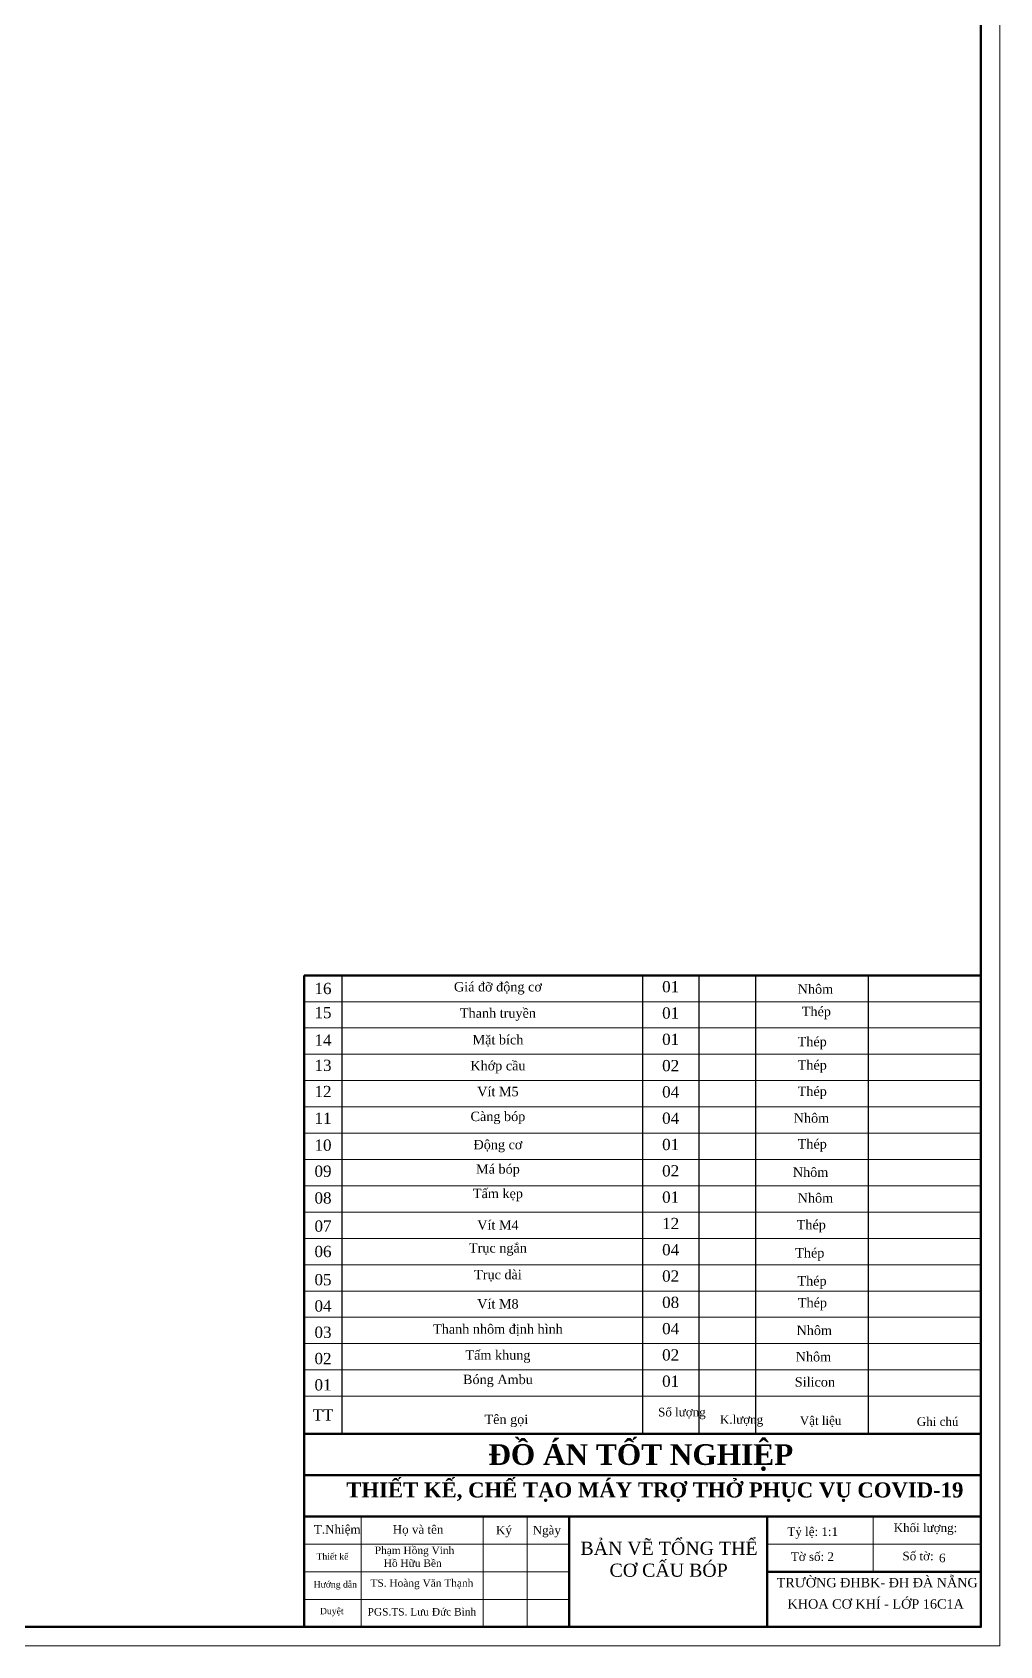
# Model space of a CAD drawing. Header units: inches. Extents: x -122986 to 27550, y -4965 to 6170.
# Drawn here: x 3028.3 to 3285.6, y 399.2 to 828.6 of the extents above; entities that cross this region are included whole.
import ezdxf

# ---------------------------------------------------------------- set-up
doc = ezdxf.new("R2010")
doc.units = ezdxf.units.IN
doc.header["$LTSCALE"] = 2
doc.header["$MEASUREMENT"] = 0
for name, color, linetype, lineweight in [('1 mãnh', 7, 'Continuous', 5), ('1 Đậm', 7, 'Continuous', 50), ('đường nhạt', 5, 'Continuous', 25)]:
    doc.layers.add(name, color=color, linetype=linetype, lineweight=lineweight)
doc.layers.add('d-manh', color=2, linetype='Continuous')
doc.layers.add('mat_cat', color=6, linetype='Continuous')
doc.styles.add('hiepnguyen', font='times.ttf', dxfattribs={"height": 3})
doc.styles.add('SON', font='times.ttf')
doc.styles.add('TCVN', font='times.ttf', dxfattribs={"height": 2.5})
doc.styles.add('vn', font='VTIMEN.TTF', dxfattribs={"height": 4})

msp = doc.modelspace()

# ---------------------------------------------------------------- linework, layer by layer
at = {"lineweight": 20, "ltscale": 2}
for p, q in [((3251.991, 418.899), (3251.991, 433.586)), ((3223.733, 426.242), (3280.626, 426.242))]:
    msp.add_line(p, q, dxfattribs=at)
at = {"layer": '1 mãnh', "lineweight": 13}
for p, q in [((3280.626, 570.618), (3100.626, 570.618)), ((3280.626, 563.618), (3100.626, 563.618)), ((3280.626, 556.618), (3100.626, 556.618)), ((3280.626, 549.618), (3100.626, 549.618)), ((3280.626, 542.618), (3100.626, 542.618)), ((3280.626, 535.618), (3100.626, 535.618)), ((3280.626, 528.618), (3100.626, 528.618)), ((3280.626, 521.618), (3100.626, 521.618)), ((3280.626, 514.618), (3100.626, 514.618)), ((3280.626, 507.618), (3100.626, 507.618)), ((3280.626, 500.618), (3100.626, 500.618)), ((3280.626, 493.618), (3100.626, 493.618)), ((3280.626, 486.618), (3100.626, 486.618)), ((3280.626, 479.618), (3100.626, 479.618)), ((3280.626, 472.618), (3100.626, 472.618)), ((3100.626, 465.618), (3280.626, 465.618))]:
    msp.add_line(p, q, dxfattribs=at)
at = {"layer": '1 mãnh', "lineweight": 13, "ltscale": 2}
for p, q in [((3115.769, 404.211), (3115.769, 433.586)), ((3148.188, 404.211), (3148.188, 433.586)), ((3159.891, 404.211), (3159.891, 433.586)), ((3100.626, 426.242), (3171.137, 426.242)), ((3100.626, 418.899), (3171.137, 418.899)), ((3100.626, 411.555), (3171.137, 411.555))]:
    msp.add_line(p, q, dxfattribs=at)
at = {"layer": '1 mãnh', "ltscale": 15}
for points in [[(2096.626, 399.211), (3285.626, 399.211), (3285.626, 1240.211), (2096.626, 1240.211)], [(3223.733, 404.211), (3280.626, 404.211), (3280.626, 418.899), (3223.733, 418.899)]]:
    msp.add_lwpolyline(points, close=True, dxfattribs=at)
at = {"layer": '1 Đậm', "lineweight": 50, "ltscale": 0.2}
for p, q in [((3100.626, 404.211), (3100.626, 577.618)), ((3280.626, 577.618), (3100.626, 577.618)), ((3100.626, 455.618), (3280.626, 455.618)), ((3100.626, 444.602), (3280.626, 444.602)), ((3100.626, 433.586), (3280.626, 433.586)), ((3171.137, 404.211), (3171.137, 433.586)), ((3223.733, 404.211), (3223.733, 433.586)), ((3223.733, 418.899), (3280.626, 418.899))]:
    msp.add_line(p, q, dxfattribs=at)
at = {"layer": '1 Đậm', "ltscale": 0.2}
msp.add_lwpolyline([(2122.626, 404.211), (3280.626, 404.211), (3280.626, 1234.211), (2122.626, 1234.211)], close=True, dxfattribs=at)
at = {"layer": 'mat_cat'}
for p, q in [((3110.626, 577.618), (3110.626, 455.618)), ((3190.626, 577.618), (3190.626, 455.618)), ((3205.626, 577.618), (3205.626, 455.618)), ((3220.626, 577.618), (3220.626, 455.618)), ((3250.626, 577.618), (3250.626, 455.618))]:
    msp.add_line(p, q, dxfattribs=at)

# ---------------------------------------------------------------- texts
at = {"lineweight": 9, "attachment_point": 5, "style": 'hiepnguyen'}
for s, insert, char_height, width in [('16', (3105.626, 574.116), 3, 54), ('Giá đỡ động cơ', (3152.153, 574.18), 2.5, 49.05098), ('01', (3198.097, 574.585), 3, 54), ('Nhôm', (3236.611, 573.95), 2.5, 49.05098), ('15', (3105.626, 567.704), 3, 54), ('Thanh truyền', (3152.153, 567.18), 2.5, 49.05098), ('01', (3198.097, 567.585), 3, 54), ('Thép', (3236.856, 567.616), 2.5, 49.05098), ('14', (3105.626, 560.393), 3, 54), ('Mặt bích ', (3152.153, 560.18), 2.5, 49.05098), ('01', (3198.097, 560.585), 3, 54), ('Thép', (3235.741, 559.602), 2.5, 49.05098), ('13', (3105.626, 553.646), 3, 54), ('Khớp cầu', (3152.153, 553.18), 2.5, 49.05098), ('02', (3198.097, 553.585), 3, 54), ('Thép', (3235.763, 553.377), 2.5, 49.05098), ('12', (3105.626, 546.71), 3, 54), ('Vít M5', (3152.153, 546.68), 2.5, 49.05098), ('04', (3198.097, 546.585), 3, 54), ('Thép', (3235.763, 546.377), 2.5, 49.05098), ('11', (3105.626, 539.588), 3, 54), ('Càng bóp', (3152.153, 539.68), 2.5, 49.05098), ('04', (3198.097, 539.585), 3, 54), ('Nhôm', (3235.552, 539.621), 2.5, 49.05098), ('10', (3105.626, 532.419), 3, 54), ('Động cơ', (3152.153, 532.18), 2.5, 49.05098), ('01', (3198.097, 532.585), 3, 54), ('Thép', (3235.763, 532.377), 2.5, 49.05098), ('09', (3105.626, 525.484), 3, 54), ('Má bóp', (3152.153, 525.68), 2.5, 49.05098), ('02', (3198.097, 525.585), 3, 54), ('Nhôm', (3235.326, 525.224), 2.5, 49.05098), ('08', (3105.626, 518.361), 3, 54), ('Tấm kẹp', (3152.153, 519.18), 2.5, 49.05098), ('01', (3198.097, 518.585), 3, 54), ('Nhôm', (3236.611, 518.337), 2.5, 49.05098), ('07', (3105.626, 510.863), 3, 54), ('Vít M4', (3152.153, 511.18), 2.5, 49.05098), ('12', (3198.097, 511.585), 3, 54), ('Thép', (3235.505, 510.867), 2.5, 49.05098), ('06', (3105.626, 504.115), 3, 54), ('Trục ngắn', (3152.153, 504.68), 2.5, 49.05098), ('04', (3198.097, 504.585), 3, 54), ('Thép', (3235.109, 503.374), 2.5, 49.05098), ('05', (3105.626, 496.618), 3, 54), ('Trục dài', (3152.153, 497.68), 2.5, 49.05098), ('02', (3198.097, 497.585), 3, 54), ('Thép', (3235.707, 495.921), 2.5, 49.05098), ('04', (3105.626, 489.618), 3, 54), ('Vít M8', (3152.153, 490.18), 2.5, 49.05098), ('08', (3198.097, 490.585), 3, 54), ('Thép', (3235.814, 490.109), 2.5, 49.05098), ('03', (3105.626, 482.618), 3, 54), ('Thanh nhôm định hình', (3152.153, 483.18), 2.5, 49.05098), ('04', (3198.097, 483.585), 3, 54), ('Nhôm', (3236.302, 483.126), 2.5, 49.05098), ('02', (3105.626, 475.618), 3, 54), ('Tấm khung', (3152.153, 476.18), 2.5, 49.05098), ('02', (3198.097, 476.585), 3, 54), ('Nhôm', (3236.074, 476.108), 2.5, 49.05098), ('01', (3105.626, 468.618), 3, 54), ('Bóng Ambu', (3152.153, 469.68), 2.5, 49.05098), ('01', (3198.097, 469.585), 3, 54), ('Silicon', (3236.47, 469.399), 2.5, 49.05098), ('TT', (3105.626, 460.618), 3, 54)]:
    msp.add_mtext(s, dxfattribs=dict(at, insert=insert, char_height=char_height, width=width))
at = {"lineweight": 20, "ltscale": 2, "char_height": 2.29496, "attachment_point": 5, "style": 'vn'}
for s, insert in [('{\\fTimes New Roman|b0|i0|c0|p18;\\H1.0893x;Tên gọi\\H0.91798x;^I^I}', (3154.836, 459.055)), ('{\\fTimes New Roman|b0|i0|c0|p18;Số lượng^I}', (3201.094, 461.01)), ('{\\fTimes New Roman|b0|i0|c0|p18;K.lượng^I^I}', (3217.385, 459.041)), ('{\\fTimes New Roman|b0|i0|c0|p18;Vật liệu^I^I}', (3238.416, 458.85)), ('{\\fTimes New Roman|b0|i0|c0|p18;Ghi chú^I^I}', (3269.553, 458.85))]:
    msp.add_mtext_dynamic_manual_height_columns(s, width=19.00106, gutter_width=1, heights=[0], dxfattribs=dict(at, insert=insert))
at = {"lineweight": 20, "ltscale": 2, "style": 'vn'}
for s, insert, char_height, width, attachment_point in [('{\\fTimes New Roman|b1|i0|c0|p18;ĐỒ ÁN TỐT NGHIỆP}', (3190.14, 449.267), 5.50789, 165.23678, 5), ('\\A1;\\pi8.97362;{\\fTimes New Roman|b1|i0|c0|p18;THIẾT KẾ\\fTimes New Roman|b1|i0|c163|p18;, CHẾ TẠO \\fTimes New Roman|b1|i0|c0|p18;MÁY TRỢ THỞ PHỤC VỤ COVID-19}', (3102.844, 442.669), 4, 178.33453, 1), ('{\\fTimes New Roman|b0|i0|c0|p18;T.Nhiệm}', (3109.402, 429.914), 2.29496, 13.76973, 5), ('{\\fTimes New Roman|b0|i0|c0|p18;Họ và tên}', (3130.904, 429.874), 2.29496, 22.94955, 5), ('{\\fTimes New Roman|b0|i0|c0|p18;Ký}', (3153.752, 429.585), 2.29496, 13.76973, 5), ('{\\fTimes New Roman|b0|i0|c0|p18;Tỷ lệ: 1:1}', (3235.887, 429.21), 2.29496, 17.0612, 5), ('{\\fTimes New Roman|b0|i0|c0|p18;Khối lượng:}', (3265.878, 430.228), 2.29496, 16.29283, 5), ('{\\fTimes New Roman|b0|i0|c0|p18;Thiết kế}', (3108.138, 422.966), 1.7, 13.76973, 5), ('{\\fTimes New Roman|b0|i0|c0|p18;Tờ số: 2 }', (3235.798, 422.895), 2.29496, 13.76973, 5), ('{\\fTimes New Roman|b0|i0|c0|p18;Số tờ:  }', (3263.905, 423.059), 2.29496, 13.76973, 5), ('{\\fTimes New Roman|b0|i0|c0|p18;6 }', (3270.342, 422.561), 2.29496, 13.76973, 5), ('{\\fTimes New Roman|b0|i0|c0|p18;Hướng dẫn}', (3108.89, 415.271), 1.7, 13.76973, 5), ('{\\fTimes New Roman|b0|i0|c0|p18;Duyệt}', (3107.956, 408.158), 1.7, 13.76973, 5)]:
    msp.add_mtext(s, dxfattribs=dict(at, insert=insert, char_height=char_height, width=width, attachment_point=attachment_point))
at = {"lineweight": 50, "ltscale": 2, "insert": (3165.153, 429.585), "char_height": 2.29496, "width": 13.76973, "attachment_point": 5, "style": 'vn'}
msp.add_mtext('{\\fTimes New Roman|b0|i0|c0|p18;Ngày}', dxfattribs=at)
at = {"layer": 'd-manh', "lineweight": 25, "char_height": 2, "attachment_point": 5, "style": 'SON'}
for s, insert, width in [('Phạm Hồng Vinh', (3129.969, 424.274), 31.46391), ('Hồ Hữu Bền', (3129.481, 421.193), 31.46391), ('TS. Hoàng Văn Thạnh', (3131.929, 415.571), 36.08725), ('PGS.TS. Lưu Đức Bình', (3131.929, 408.227), 36.08725)]:
    msp.add_mtext(s, dxfattribs=dict(at, insert=insert, width=width))
at = {"layer": 'đường nhạt', "ltscale": 0.2, "insert": (3142.134, 426.899), "char_height": 3.5, "attachment_point": 1, "style": 'TCVN'}
msp.add_mtext_dynamic_manual_height_columns('\\pi31.956;BẢN VẼ {\\fTimes New Roman|b0|i0|c163|p18;TỔNG THỂ}\\P\\pi39.711;CƠ CẤU BÓP', width=79.48397, gutter_width=12.5, heights=[38.27], dxfattribs=at)
at = {"layer": 'đường nhạt', "ltscale": 0.2, "char_height": 2.5, "width": 102.57599, "attachment_point": 1, "style": 'TCVN'}
for s, insert in [('{\\fTimes New Roman|b0|i0|c186|p18;TR}Ư{\\fTimes New Roman|b0|i0|c186|p18;ỜNG ĐH}BK- ĐH {\\fTimes New Roman|b0|i0|c186|p18;ĐÀ NẴNG}', (3226.295, 417.254)), ('KHOA CƠ KHÍ - LỚP 16C1A', (3229.192, 411.587))]:
    msp.add_mtext(s, dxfattribs=dict(at, insert=insert))

doc.saveas('drawing.dxf')
